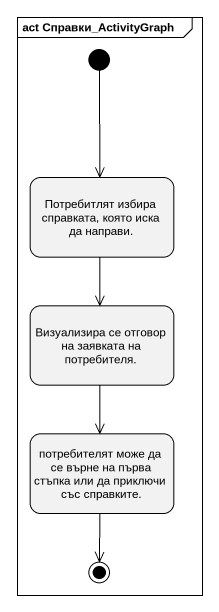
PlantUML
@startuml
mainframe act Справки_ActivityGraph
hide empty description
state "Потребитлят избира справката, която иска да направи." as Потребитлят_избира
state "Визуализира се отговор на заявката на потребителя." as Визуализира_се_отговор_на
state "потребителят може да се върне на първа стъпка или да приключи със справките." as потребителят_може_да_се
[*] --> Потребитлят_избира
Потребитлят_избира --> Визуализира_се_отговор_на
Визуализира_се_отговор_на --> потребителят_може_да_се
потребителят_може_да_се --> [*]
@enduml
